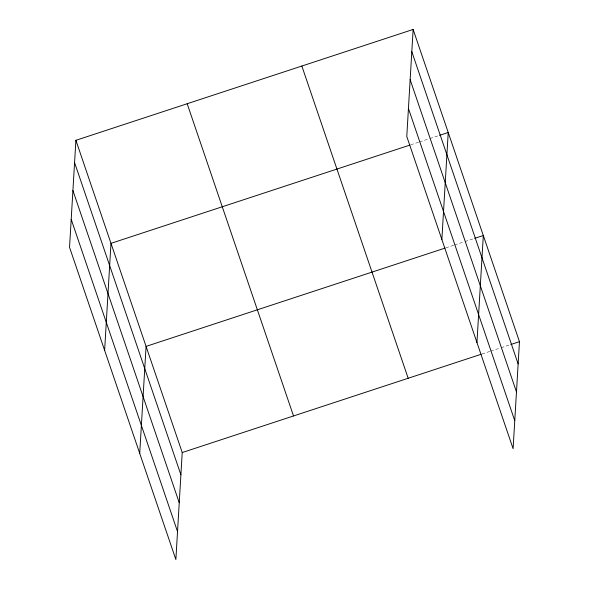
<?xml version="1.0" encoding="UTF-8"?>
<svg xmlns="http://www.w3.org/2000/svg" width="589" height="589" viewBox="0 0 589 589"><rect width="100%" height="100%" fill="white"/><g stroke="black" fill="none" stroke-linecap="round" stroke-linejoin="round"><path stroke-width="0.44" stroke-dasharray="2.94 2.21" d="M410.835 144.776L418.661 142.207M419.53 141.92L429.094 138.776M429.963 138.489L438.658 135.632M445.925 247.814L453.751 245.238M454.62 244.95L464.184 241.807M465.052 241.527L473.747 238.663M482.074 353.967L489.901 351.397M490.77 351.11L500.333 347.966M501.202 347.679L509.897 344.823"/><path stroke-width="0.88" d="M75.9 140.315L69.539 247.321L175.868 559.55L182.222 452.543L75.9 140.315L413.132 29.45L519.461 341.679L513.1 448.685L406.778 136.457L413.132 29.45M104.628 350.359L110.982 243.353L409.966 145.063M139.718 453.39L146.072 346.391L445.056 248.102M441.868 239.487L448.222 132.488L439.527 135.345M476.95 342.526L483.311 235.519L474.616 238.383M182.222 452.543L481.206 354.254M510.766 344.536L519.461 341.679M411.814 51.692L518.136 363.928M410.15 79.67L516.472 391.899M408.442 108.486L514.764 420.715M301.848 66.034L408.17 378.263M187.184 103.73L293.513 415.959M74.575 162.564L180.904 474.793M72.918 190.534L179.24 502.763M71.203 219.351L177.525 531.58"/></g></svg>
